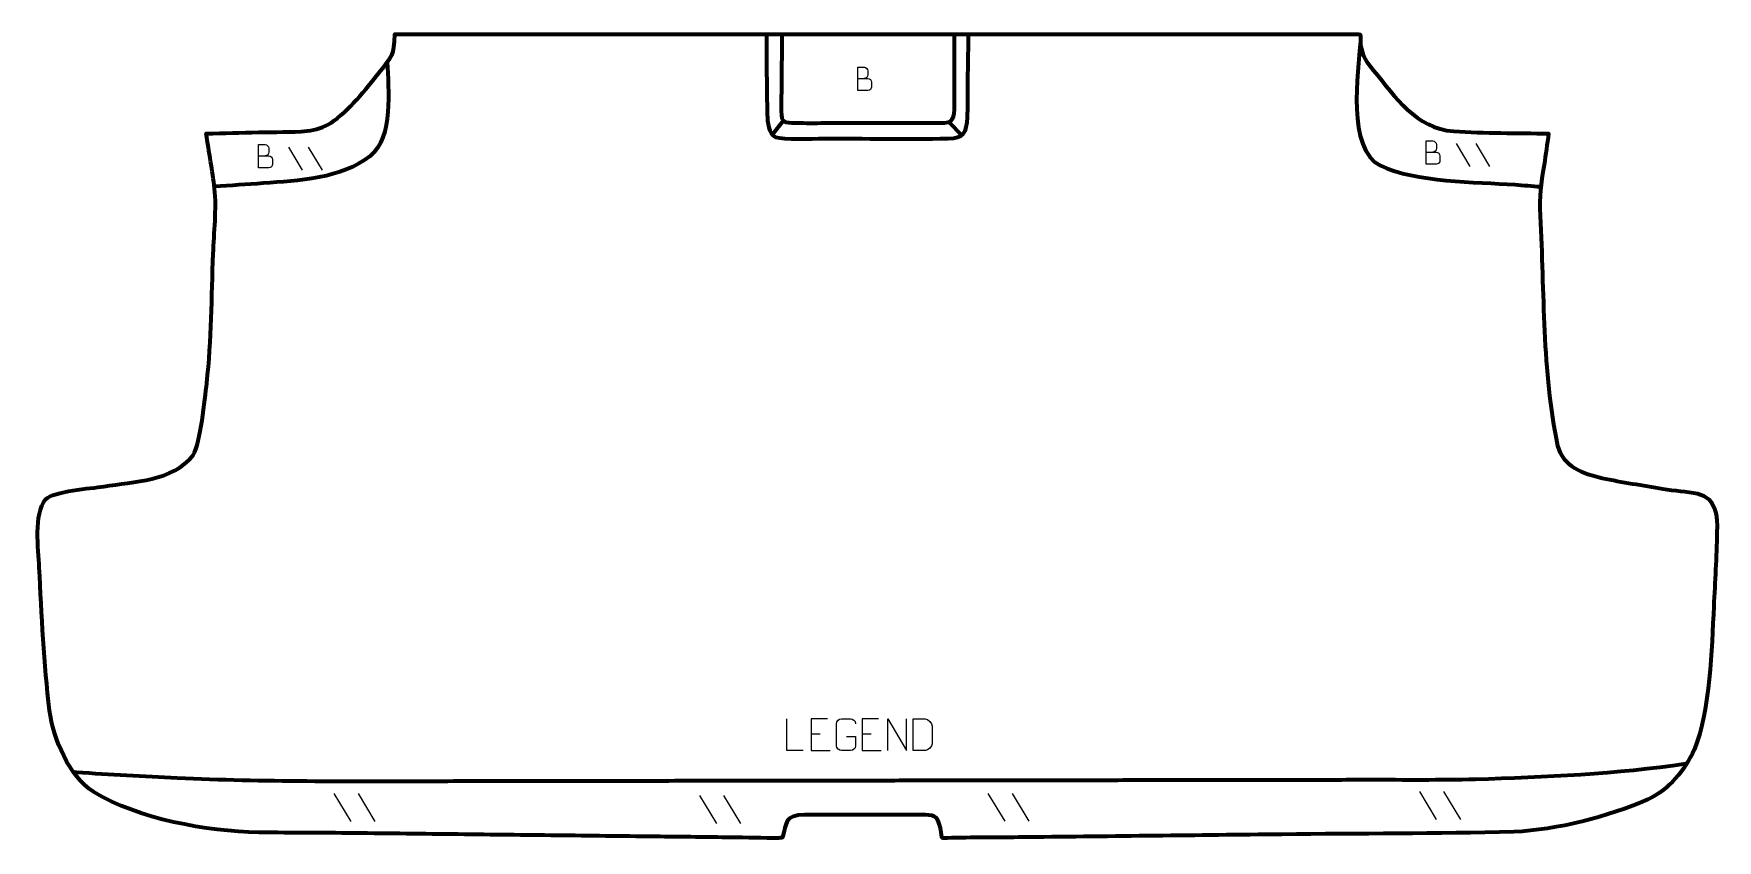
# Model space of a CAD drawing. Header units: millimetres. Extents: x 1087 to 2406, y 129 to 761.
import ezdxf

# ---------------------------------------------------------------- set-up
doc = ezdxf.new("R2010")
doc.units = ezdxf.units.MM
doc.header["$MEASUREMENT"] = 0
doc.layers.add('layer 2', color=7, linetype='Continuous')
doc.layers.add('layer 3', color=7, linetype='Continuous')

msp = doc.modelspace()

# ---------------------------------------------------------------- linework, layer by layer
at = {"layer": 'layer 2', "color": 142, "lineweight": 158}
for points, knots in [([(1661.2092, 761.008), (1661.4252, 740.0066), (1661.3157, 718.8488), (1661.879, 697.8708), (1661.879, 697.8708), (1662.0293, 692.2737), (1662.6319, 682.8072), (1668.657, 680.3341), (1668.657, 680.3341), (1674.5106, 678.2824), (1697.2139, 679.2082), (1705.6874, 679.2137), (1705.6874, 679.2137), (1738.289, 679.2251), (1770.893, 678.9139), (1803.4938, 679.2311), (1803.4938, 679.2311), (1815.7449, 679.3503), (1818.0813, 683.984), (1818.7172, 695.8015), (1818.7172, 695.8015), (1819.1119, 703.1377), (1818.8251, 711.3884), (1818.9328, 718.8827), (1818.9328, 718.8827), (1819.1298, 732.6054), (1819.3325, 746.328), (1819.5303, 760.0506), (1819.5303, 760.0506), (1819.5303, 760.0506), (1819.5441, 761.008), (1819.5441, 761.008)], [0, 0, 0, 0, 0.111111111, 0.111111111, 0.111111111, 0.111111111, 0.222222222, 0.222222222, 0.222222222, 0.222222222, 0.333333333, 0.333333333, 0.333333333, 0.333333333, 0.444444444, 0.444444444, 0.444444444, 0.444444444, 0.555555556, 0.555555556, 0.555555556, 0.555555556, 0.666666667, 0.666666667, 0.666666667, 0.666666667, 0.777777778, 0.777777778, 0.777777778, 0.777777778, 1, 1, 1, 1]), ([(1673.375, 761.008), (1673.2305, 740.9367), (1672.8653, 720.8006), (1672.8748, 700.7385), (1672.8748, 700.7385), (1672.8794, 691.1155), (1675.4741, 691.8057), (1684.2329, 691.5462), (1684.2329, 691.5462), (1691.7938, 691.3222), (1699.3482, 691.4293), (1706.9104, 691.4423), (1706.9104, 691.4423), (1714.0621, 691.4491), (1721.2146, 691.5248), (1728.3645, 691.5291), (1728.3645, 691.5291), (1751.2148, 691.5119), (1774.1488, 691.3491), (1796.9879, 691.4654), (1796.9879, 691.4654), (1808.4058, 691.5236), (1808.2591, 694.9391), (1808.5153, 705.7017), (1808.5153, 705.7017), (1808.6309, 710.56), (1808.4907, 715.4451), (1808.4331, 720.3055), (1808.4331, 720.3055), (1808.4306, 733.242), (1808.4363, 746.1785), (1808.4365, 759.115), (1808.4365, 759.115), (1808.4365, 759.115), (1808.4365, 760.0616), (1808.4365, 760.0616), (1808.4365, 760.0616), (1808.4365, 760.0616), (1808.4365, 761.008), (1808.4365, 761.008)], [0, 0, 0, 0, 0.090909091, 0.090909091, 0.090909091, 0.090909091, 0.181818182, 0.181818182, 0.181818182, 0.181818182, 0.272727273, 0.272727273, 0.272727273, 0.272727273, 0.363636364, 0.363636364, 0.363636364, 0.363636364, 0.454545455, 0.454545455, 0.454545455, 0.454545455, 0.545454545, 0.545454545, 0.545454545, 0.545454545, 0.636363636, 0.636363636, 0.636363636, 0.636363636, 0.727272727, 0.727272727, 0.727272727, 0.727272727, 0.818181818, 0.818181818, 0.818181818, 0.818181818, 1, 1, 1, 1]), ([(2126.4956, 755.1279), (2124.6244, 731.2112), (2115.6568, 670.5885), (2142.1219, 657.9964), (2142.1219, 657.9964), (2169.8399, 644.8082), (2216.4683, 645.406), (2247.439, 643.1407), (2247.439, 643.1407), (2254.0992, 642.6255), (2260.7593, 642.1106), (2267.42, 641.604)], [0, 0, 0, 0, 0.25, 0.25, 0.25, 0.25, 0.5, 0.5, 0.5, 0.5, 1, 1, 1, 1]), ([(1364.2754, 739.0512), (1364.9311, 717.8611), (1369.3606, 680.2584), (1350.8162, 665.4867), (1350.8162, 665.4867), (1328.6586, 647.8368), (1294.2196, 646.2376), (1267.0472, 644.1586), (1267.0472, 644.1586), (1254.3494, 643.1743), (1241.6259, 642.5225), (1228.9218, 641.604)], [0, 0, 0, 0, 0.25, 0.25, 0.25, 0.25, 0.5, 0.5, 0.5, 0.5, 1, 1, 1, 1]), ([(2381.2573, 189.3342), (2327.5089, 181.3879), (2270.8245, 178.6927), (2216.4887, 177.2024), (2216.4887, 177.2024), (2188.9279, 176.4464), (2160.8028, 176.7956), (2133.1913, 176.7543), (2133.1913, 176.7543), (2131.9213, 176.7524), (2130.6513, 176.7505), (2129.3813, 176.7486), (2129.3813, 176.7486), (2110.6489, 176.7206), (2091.9163, 176.6927), (2073.1839, 176.6647), (2073.1839, 176.6647), (2067.1514, 176.6557), (2061.1188, 176.6466), (2055.0864, 176.6376), (2055.0864, 176.6376), (2049.3713, 176.6291), (2043.6564, 176.6205), (2037.9413, 176.612), (2037.9413, 176.612), (2012.5413, 176.574), (1987.1414, 176.536), (1961.7413, 176.4981), (1961.7413, 176.4981), (1942.6913, 176.4696), (1923.6413, 176.4412), (1904.5913, 176.4127), (1904.5913, 176.4127), (1898.2413, 176.4032), (1891.8912, 176.3937), (1885.5413, 176.3842), (1885.5413, 176.3842), (1879.1913, 176.3747), (1872.8413, 176.3652), (1866.4913, 176.3557), (1866.4913, 176.3557), (1860.4588, 176.3467), (1854.4263, 176.3377), (1848.3938, 176.3287), (1848.3938, 176.3287), (1842.3613, 176.3197), (1836.3288, 176.3106), (1830.2963, 176.3016), (1830.2963, 176.3016), (1824.5813, 176.2931), (1818.8663, 176.2845), (1813.1513, 176.276), (1813.1513, 176.276), (1800.7688, 176.2575), (1788.3863, 176.239), (1776.0037, 176.2204), (1776.0037, 176.2204), (1756.9537, 176.1921), (1737.9038, 176.1636), (1718.8538, 176.1351), (1718.8538, 176.1351), (1712.5038, 176.1256), (1706.1538, 176.1161), (1699.8037, 176.1066), (1699.8037, 176.1066), (1693.7712, 176.0976), (1687.7388, 176.0886), (1681.7062, 176.0796), (1681.7062, 176.0796), (1675.6737, 176.0705), (1669.6412, 176.0615), (1663.6088, 176.0525), (1663.6088, 176.0525), (1650.9087, 176.0335), (1638.2087, 176.0145), (1625.5087, 175.9955), (1625.5087, 175.9955), (1619.4762, 175.9865), (1613.4437, 175.9775), (1607.4112, 175.9685), (1607.4112, 175.9685), (1595.3462, 175.9505), (1583.2812, 175.9325), (1571.2162, 175.9145), (1571.2162, 175.9145), (1558.5162, 175.8955), (1545.8162, 175.8765), (1533.1162, 175.8575), (1533.1162, 175.8575), (1514.3837, 175.8295), (1495.6512, 175.8015), (1476.9186, 175.7735), (1476.9186, 175.7735), (1470.5686, 175.764), (1464.2186, 175.7545), (1457.8687, 175.745), (1457.8687, 175.745), (1451.5187, 175.7355), (1445.1687, 175.726), (1438.8187, 175.7165), (1438.8187, 175.7165), (1426.7536, 175.6986), (1414.6887, 175.6805), (1402.6237, 175.6625), (1402.6237, 175.6625), (1334.7673, 175.561), (1267.5885, 175.0131), (1199.7498, 178.2327), (1199.7498, 178.2327), (1173.4559, 179.4805), (1147.1928, 180.7431), (1120.9379, 182.6889), (1120.9379, 182.6889), (1120.9379, 182.6889), (1119.2052, 182.818), (1119.2052, 182.818)], [0, 0, 0, 0, 0.033333333, 0.033333333, 0.033333333, 0.033333333, 0.066666667, 0.066666667, 0.066666667, 0.066666667, 0.1, 0.1, 0.1, 0.1, 0.133333333, 0.133333333, 0.133333333, 0.133333333, 0.166666667, 0.166666667, 0.166666667, 0.166666667, 0.2, 0.2, 0.2, 0.2, 0.233333333, 0.233333333, 0.233333333, 0.233333333, 0.266666667, 0.266666667, 0.266666667, 0.266666667, 0.3, 0.3, 0.3, 0.3, 0.333333333, 0.333333333, 0.333333333, 0.333333333, 0.366666667, 0.366666667, 0.366666667, 0.366666667, 0.4, 0.4, 0.4, 0.4, 0.433333333, 0.433333333, 0.433333333, 0.433333333, 0.466666667, 0.466666667, 0.466666667, 0.466666667, 0.5, 0.5, 0.5, 0.5, 0.533333333, 0.533333333, 0.533333333, 0.533333333, 0.566666667, 0.566666667, 0.566666667, 0.566666667, 0.6, 0.6, 0.6, 0.6, 0.633333333, 0.633333333, 0.633333333, 0.633333333, 0.666666667, 0.666666667, 0.666666667, 0.666666667, 0.7, 0.7, 0.7, 0.7, 0.733333333, 0.733333333, 0.733333333, 0.733333333, 0.766666667, 0.766666667, 0.766666667, 0.766666667, 0.8, 0.8, 0.8, 0.8, 0.833333333, 0.833333333, 0.833333333, 0.833333333, 0.866666667, 0.866666667, 0.866666667, 0.866666667, 0.9, 0.9, 0.9, 0.9, 0.933333333, 0.933333333, 0.933333333, 0.933333333, 1, 1, 1, 1])]:
    msp.add_open_spline(points, degree=3, knots=knots, dxfattribs=at)
at = {"layer": 'layer 2', "color": 142, "lineweight": 9}
for points, knots in [([(1732.6882, 726.272), (1735.3536, 726.2723), (1738.0193, 726.2723), (1740.6853, 726.272), (1740.6853, 726.272), (1742.1324, 726.2594), (1743.5416, 724.9876), (1743.5416, 723.4861), (1743.5416, 723.4861), (1743.5413, 722.6594), (1743.5413, 720.4256), (1743.5416, 719.5986), (1743.5416, 719.5986), (1743.5545, 718.2376), (1742.4248, 716.7623), (1740.7242, 716.7747), (1740.7242, 716.7747), (1738.0579, 716.775), (1735.3919, 716.775), (1732.7261, 716.7747), (1732.7261, 716.7747), (1732.7261, 722.8682), (1732.7261, 728.9615), (1732.7261, 735.0544), (1732.7261, 735.0544), (1734.465, 735.0544), (1736.2042, 735.0544), (1737.9434, 735.0544), (1737.9434, 735.0544), (1739.1747, 735.0673), (1740.7107, 733.6678), (1740.7236, 732.2302), (1740.7236, 732.2302), (1740.7233, 730.7167), (1740.7233, 730.6098), (1740.7236, 729.096), (1740.7236, 729.096), (1740.7363, 727.5824), (1739.3778, 726.2594), (1737.9054, 726.272)], [0, 0, 0, 0, 0.090909091, 0.090909091, 0.090909091, 0.090909091, 0.181818182, 0.181818182, 0.181818182, 0.181818182, 0.272727273, 0.272727273, 0.272727273, 0.272727273, 0.363636364, 0.363636364, 0.363636364, 0.363636364, 0.454545455, 0.454545455, 0.454545455, 0.454545455, 0.545454545, 0.545454545, 0.545454545, 0.545454545, 0.636363636, 0.636363636, 0.636363636, 0.636363636, 0.727272727, 0.727272727, 0.727272727, 0.727272727, 0.818181818, 0.818181818, 0.818181818, 0.818181818, 1, 1, 1, 1]), ([(1263.4365, 665.693), (1266.1019, 665.6933), (1268.7676, 665.6933), (1271.4336, 665.693), (1271.4336, 665.693), (1272.8807, 665.6804), (1274.2899, 664.4085), (1274.2899, 662.9071), (1274.2899, 662.9071), (1274.2896, 662.0804), (1274.2896, 659.8466), (1274.2899, 659.0196), (1274.2899, 659.0196), (1274.3028, 657.6586), (1273.1731, 656.1833), (1271.4725, 656.1957), (1271.4725, 656.1957), (1268.8062, 656.196), (1266.1402, 656.196), (1263.4744, 656.1957), (1263.4744, 656.1957), (1263.4744, 662.2892), (1263.4744, 668.3824), (1263.4744, 674.4754), (1263.4744, 674.4754), (1265.2133, 674.4754), (1266.9525, 674.4754), (1268.6917, 674.4754), (1268.6917, 674.4754), (1269.923, 674.4883), (1271.459, 673.0888), (1271.4719, 671.6512), (1271.4719, 671.6512), (1271.4716, 670.1377), (1271.4716, 670.0307), (1271.4719, 668.5169), (1271.4719, 668.5169), (1271.4846, 667.0034), (1270.1261, 665.6804), (1268.6537, 665.693)], [0, 0, 0, 0, 0.090909091, 0.090909091, 0.090909091, 0.090909091, 0.181818182, 0.181818182, 0.181818182, 0.181818182, 0.272727273, 0.272727273, 0.272727273, 0.272727273, 0.363636364, 0.363636364, 0.363636364, 0.363636364, 0.454545455, 0.454545455, 0.454545455, 0.454545455, 0.545454545, 0.545454545, 0.545454545, 0.545454545, 0.636363636, 0.636363636, 0.636363636, 0.636363636, 0.727272727, 0.727272727, 0.727272727, 0.727272727, 0.818181818, 0.818181818, 0.818181818, 0.818181818, 1, 1, 1, 1]), ([(2177.914, 668.5642), (2180.5794, 668.5645), (2183.2452, 668.5645), (2185.9112, 668.5642), (2185.9112, 668.5642), (2187.3583, 668.5515), (2188.7674, 667.2797), (2188.7674, 665.7783), (2188.7674, 665.7783), (2188.7671, 664.9516), (2188.7671, 662.7177), (2188.7674, 661.8908), (2188.7674, 661.8908), (2188.7803, 660.5297), (2187.6506, 659.0545), (2185.95, 659.0669), (2185.95, 659.0669), (2183.2837, 659.0671), (2180.6177, 659.0671), (2177.952, 659.0669), (2177.952, 659.0669), (2177.952, 665.1604), (2177.952, 671.2536), (2177.952, 677.3466), (2177.952, 677.3466), (2179.6909, 677.3466), (2181.43, 677.3466), (2183.1692, 677.3466), (2183.1692, 677.3466), (2184.4005, 677.3595), (2185.9365, 675.9599), (2185.9494, 674.5224), (2185.9494, 674.5224), (2185.9492, 673.0088), (2185.9492, 672.9019), (2185.9494, 671.3881), (2185.9494, 671.3881), (2185.9621, 669.8746), (2184.6036, 668.5515), (2183.1312, 668.5642)], [0, 0, 0, 0, 0.090909091, 0.090909091, 0.090909091, 0.090909091, 0.181818182, 0.181818182, 0.181818182, 0.181818182, 0.272727273, 0.272727273, 0.272727273, 0.272727273, 0.363636364, 0.363636364, 0.363636364, 0.363636364, 0.454545455, 0.454545455, 0.454545455, 0.454545455, 0.545454545, 0.545454545, 0.545454545, 0.545454545, 0.636363636, 0.636363636, 0.636363636, 0.636363636, 0.727272727, 0.727272727, 0.727272727, 0.727272727, 0.818181818, 0.818181818, 0.818181818, 0.818181818, 1, 1, 1, 1]), ([(1690.0771, 199.7243), (1690.0771, 199.7243), (1677.128, 199.7243), (1677.128, 199.7243), (1677.128, 199.7243), (1677.128, 199.7243), (1677.128, 224.6779), (1677.128, 224.6779)], [0, 0, 0, 0, 0.333333333, 0.333333333, 0.333333333, 0.333333333, 1, 1, 1, 1]), ([(1709.0435, 224.6779), (1709.0435, 224.6779), (1696.1696, 224.6779), (1696.1696, 224.6779), (1696.1696, 224.6779), (1696.1696, 224.6779), (1696.1696, 199.7243), (1696.1696, 199.7243), (1696.1696, 199.7243), (1696.1696, 199.7243), (1711.0354, 199.7243), (1711.0354, 199.7243)], [0, 0, 0, 0, 0.25, 0.25, 0.25, 0.25, 0.5, 0.5, 0.5, 0.5, 1, 1, 1, 1]), ([(1723.8574, 210.7101), (1723.8574, 210.7101), (1731.0255, 210.7101), (1731.0255, 210.7101), (1731.0255, 210.7101), (1731.0255, 210.7101), (1731.0255, 203.542), (1731.0255, 203.542), (1731.0255, 203.542), (1730.8858, 201.2186), (1729.2086, 199.739), (1727.0608, 199.7282), (1727.0608, 199.7282), (1724.729, 199.7286), (1722.397, 199.7286), (1720.0655, 199.7282), (1720.0655, 199.7282), (1718.1406, 199.6228), (1716.1684, 201.5073), (1716.1796, 203.5246), (1716.1796, 203.5246), (1716.18, 209.2947), (1716.18, 215.0644), (1716.1796, 220.8337), (1716.1796, 220.8337), (1716.1838, 222.9718), (1717.9306, 224.691), (1720.0829, 224.6776), (1720.0829, 224.6776), (1722.4086, 224.6776), (1724.7347, 224.6776), (1727.0608, 224.6776), (1727.0608, 224.6776), (1729.0075, 224.713), (1730.9989, 223.2215), (1731.0255, 220.7838)], [0, 0, 0, 0, 0.1, 0.1, 0.1, 0.1, 0.2, 0.2, 0.2, 0.2, 0.3, 0.3, 0.3, 0.3, 0.4, 0.4, 0.4, 0.4, 0.5, 0.5, 0.5, 0.5, 0.6, 0.6, 0.6, 0.6, 0.7, 0.7, 0.7, 0.7, 0.8, 0.8, 0.8, 0.8, 1, 1, 1, 1]), ([(1749.0435, 224.6779), (1749.0435, 224.6779), (1736.1696, 224.6779), (1736.1696, 224.6779), (1736.1696, 224.6779), (1736.1696, 224.6779), (1736.1696, 199.7243), (1736.1696, 199.7243), (1736.1696, 199.7243), (1736.1696, 199.7243), (1751.0354, 199.7243), (1751.0354, 199.7243)], [0, 0, 0, 0, 0.25, 0.25, 0.25, 0.25, 0.5, 0.5, 0.5, 0.5, 1, 1, 1, 1]), ([(1756.2751, 199.7244), (1756.2751, 199.7244), (1756.2751, 224.6779), (1756.2751, 224.6779), (1756.2751, 224.6779), (1756.2751, 224.6779), (1770.9299, 199.7244), (1770.9299, 199.7244), (1770.9299, 199.7244), (1770.9299, 199.7244), (1770.9299, 224.6779), (1770.9299, 224.6779)], [0, 0, 0, 0, 0.25, 0.25, 0.25, 0.25, 0.5, 0.5, 0.5, 0.5, 1, 1, 1, 1]), ([(1776.2102, 199.7525), (1778.542, 199.7529), (1783.4922, 199.7289), (1785.8237, 199.7286), (1785.8237, 199.7286), (1787.7487, 199.6232), (1791.0673, 203.1648), (1791.0561, 205.1821), (1791.0561, 205.1821), (1791.0557, 210.9522), (1791.0557, 213.1219), (1791.0561, 218.8912), (1791.0561, 218.8912), (1791.0518, 221.0293), (1787.6773, 224.6894), (1785.5249, 224.6759), (1785.5249, 224.6759), (1783.1992, 224.6759), (1778.4749, 224.6759), (1776.1488, 224.6759), (1776.1488, 224.6759), (1776.1492, 218.929), (1776.2105, 205.4998), (1776.2102, 199.7525)], [0, 0, 0, 0, 0.142857143, 0.142857143, 0.142857143, 0.142857143, 0.285714286, 0.285714286, 0.285714286, 0.285714286, 0.428571429, 0.428571429, 0.428571429, 0.428571429, 0.571428571, 0.571428571, 0.571428571, 0.571428571, 0.714285714, 0.714285714, 0.714285714, 0.714285714, 1, 1, 1, 1])]:
    msp.add_open_spline(points, degree=3, knots=knots, dxfattribs=at)
at = {"layer": 'layer 2', "color": 142, "lineweight": 158}
for points in [[(1674.4329, 693.0348), (1674.4329, 693.0348), (1665.7049, 682.1035), (1665.7049, 682.1035)], [(1804.4811, 692.052), (1804.4811, 692.052), (1814.5191, 681.6623), (1814.5191, 681.6623)]]:
    msp.add_open_spline(points, degree=3, dxfattribs=at)
at = {"layer": 'layer 2', "color": 142, "lineweight": 9}
for points in [[(2201.4486, 675.2633), (2201.4486, 675.2633), (2212.2118, 657.3794), (2212.2118, 657.3794)], [(2201.4486, 675.2633), (2201.4486, 675.2633), (2212.2118, 657.3794), (2212.2118, 657.3794)], [(2216.8826, 675.2633), (2216.8826, 675.2633), (2227.6457, 657.3794), (2227.6457, 657.3794)], [(2216.8826, 675.2633), (2216.8826, 675.2633), (2227.6457, 657.3794), (2227.6457, 657.3794)], [(1286.9711, 672.3921), (1286.9711, 672.3921), (1297.7342, 654.5082), (1297.7342, 654.5082)], [(1286.9711, 672.3921), (1286.9711, 672.3921), (1297.7342, 654.5082), (1297.7342, 654.5082)], [(1302.405, 672.3921), (1302.405, 672.3921), (1313.1682, 654.5082), (1313.1682, 654.5082)], [(1302.405, 672.3921), (1302.405, 672.3921), (1313.1682, 654.5082), (1313.1682, 654.5082)], [(1696.1696, 212.7982), (1696.1696, 212.7982), (1703.3377, 212.7982), (1703.3377, 212.7982)], [(1736.1696, 212.7982), (1736.1696, 212.7982), (1743.3377, 212.7982), (1743.3377, 212.7982)], [(1322.5066, 166.0478), (1322.5066, 166.0478), (1335.6614, 144.19), (1335.6614, 144.19)], [(1322.5066, 166.0478), (1322.5066, 166.0478), (1335.6614, 144.19), (1335.6614, 144.19)], [(1341.3701, 166.0478), (1341.3701, 166.0478), (1354.5249, 144.19), (1354.5249, 144.19)], [(1341.3701, 166.0478), (1341.3701, 166.0478), (1354.5249, 144.19), (1354.5249, 144.19)], [(1608.8802, 164.5118), (1608.8802, 164.5118), (1622.035, 142.654), (1622.035, 142.654)], [(1608.8802, 164.5118), (1608.8802, 164.5118), (1622.035, 142.654), (1622.035, 142.654)], [(1627.7437, 164.5118), (1627.7437, 164.5118), (1640.8985, 142.654), (1640.8985, 142.654)], [(1627.7437, 164.5118), (1627.7437, 164.5118), (1640.8985, 142.654), (1640.8985, 142.654)], [(1834.7433, 166.2745), (1834.7433, 166.2745), (1847.898, 144.4167), (1847.898, 144.4167)], [(1834.7433, 166.2745), (1834.7433, 166.2745), (1847.898, 144.4167), (1847.898, 144.4167)], [(1853.6067, 166.2746), (1853.6067, 166.2746), (1866.7615, 144.4168), (1866.7615, 144.4168)], [(1853.6067, 166.2746), (1853.6067, 166.2746), (1866.7615, 144.4168), (1866.7615, 144.4168)], [(2172.751, 167.6852), (2172.751, 167.6852), (2185.9058, 145.8274), (2185.9058, 145.8274)], [(2172.751, 167.6852), (2172.751, 167.6852), (2185.9058, 145.8274), (2185.9058, 145.8274)], [(2191.6144, 167.6852), (2191.6144, 167.6852), (2204.7692, 145.8274), (2204.7692, 145.8274)], [(2191.6144, 167.6852), (2191.6144, 167.6852), (2204.7692, 145.8274), (2204.7692, 145.8274)]]:
    msp.add_open_spline(points, degree=3, dxfattribs=at)
at = {"layer": 'layer 3', "color": 242, "lineweight": 158}
msp.add_open_spline([(1748.171, 761.008), (1622.1523, 761.009), (1496.1337, 761.2722), (1370.1152, 761.0041), (1370.1152, 761.0041), (1369.4531, 743.4533), (1368.8219, 744.7641), (1357.8568, 730.903), (1357.8568, 730.903), (1347.7997, 718.1899), (1333.8112, 700.3618), (1320.2641, 691.6725), (1320.2641, 691.6725), (1314.2345, 687.9882), (1308.4835, 686.0842), (1301.479, 685.2404), (1301.479, 685.2404), (1288.95, 684.0693), (1275.9821, 684.4719), (1263.3775, 684.1702), (1263.3775, 684.1702), (1249.7618, 683.8215), (1236.1461, 683.475), (1222.5305, 683.1275), (1222.5305, 683.1275), (1224.4807, 668.7733), (1227.33, 654.2756), (1229.0545, 639.9893), (1229.0545, 639.9893), (1230.7279, 624.2567), (1228.5386, 605.2034), (1227.909, 589.0922), (1227.909, 589.0922), (1226.6394, 554.9595), (1226.7756, 521.702), (1222.8864, 487.6517), (1222.8864, 487.6517), (1221.4052, 474.6684), (1218.2179, 441.3519), (1212.197, 431.1599), (1212.197, 431.1599), (1195.931, 410.521), (1166.1072, 410.688), (1142.1783, 406.6139), (1142.1783, 406.6139), (1131.7692, 405.0558), (1103.4228, 403.3738), (1096.5172, 396.4), (1096.5172, 396.4), (1087.322, 384.9357), (1090.9658, 357.6539), (1091.6764, 343.2524), (1091.6764, 343.2524), (1093.4885, 306.1344), (1095.491, 267.9727), (1099.7744, 231.0827), (1099.7744, 231.0827), (1102.8331, 209.0491), (1114.7757, 179.747), (1134.2397, 167.4219), (1134.2397, 167.4219), (1169.5646, 145.9683), (1222.6138, 136.4768), (1263.6175, 135.7195), (1263.6175, 135.7195), (1290.2888, 135.227), (1317.1179, 135.3611), (1343.8312, 135.0535), (1343.8312, 135.0535), (1370.7971, 134.7431), (1397.7631, 134.4332), (1424.729, 134.1231), (1424.729, 134.1231), (1424.729, 134.1231), (1425.6807, 134.1122), (1425.6807, 134.1122), (1425.6807, 134.1122), (1451.0604, 133.8203), (1476.44, 133.5283), (1501.8197, 133.2364), (1501.8197, 133.2364), (1527.1993, 132.9445), (1552.5788, 132.6526), (1577.9585, 132.3608), (1577.9585, 132.3608), (1596.3588, 132.1491), (1614.7589, 131.9375), (1633.1592, 131.7259), (1633.1592, 131.7259), (1645.6485, 131.5786), (1658.6185, 131.1166), (1671.0492, 131.2844), (1671.0492, 131.2844), (1672.0954, 131.2985), (1672.8276, 131.3496), (1673.8587, 131.5652), (1673.8587, 131.5652), (1677.1049, 143.3402), (1675.4054, 149.3359), (1691.0813, 149.3491), (1691.0813, 149.3491), (1722.6259, 149.3644), (1754.2121, 149.453), (1785.7531, 149.3117), (1785.7531, 149.3117), (1793.9086, 149.2751), (1795.8418, 147.1226), (1797.5061, 138.9072), (1797.5061, 138.9072), (1799.4201, 129.4583), (1796.4318, 131.1858), (1806.1724, 131.3534), (1806.1724, 131.3534), (1826.1702, 131.6972), (1846.1746, 131.6764), (1866.1745, 131.8791), (1866.1745, 131.8791), (1932.4569, 132.5646), (1998.7372, 133.4349), (2065.0191, 134.1588), (2065.0191, 134.1588), (2125.5051, 134.8057), (2186.2768, 134.6266), (2246.7174, 136.1278), (2246.7174, 136.1278), (2280.5199, 137.6063), (2320.5885, 147.8583), (2351.5797, 161.3887), (2351.5797, 161.3887), (2369.1738, 170.0609), (2379.6594, 183.3933), (2388.122, 200.7636), (2388.122, 200.7636), (2400.441, 232.0502), (2401.5087, 278.8345), (2403.2088, 312.77), (2403.2088, 312.77), (2404.155, 331.9311), (2405.2868, 351.5473), (2405.7218, 370.6961), (2405.7218, 370.6961), (2406.0112, 383.4446), (2405.549, 397.618), (2390.6102, 401.046), (2390.6102, 401.046), (2381.9149, 402.9492), (2372.4248, 403.3123), (2363.3734, 404.9104), (2363.3734, 404.9104), (2347.8173, 407.6415), (2331.1606, 409.9362), (2315.8487, 413.2916), (2315.8487, 413.2916), (2300.8742, 416.5732), (2285.1306, 422.1702), (2280.8758, 438.6256), (2280.8758, 438.6256), (2268.5343, 497.4691), (2270.523, 558.8021), (2267.2195, 618.6804), (2267.2195, 618.6804), (2266.3025, 635.3035), (2267.7807, 642.5633), (2270.3483, 658.7241), (2270.3483, 658.7241), (2271.6374, 666.8383), (2272.729, 674.9819), (2273.8096, 683.1259), (2273.8096, 683.1259), (2249.2682, 683.6957), (2223.8184, 683.1718), (2199.4232, 684.9875), (2199.4232, 684.9875), (2169.6551, 687.2032), (2154.0702, 711.7424), (2136.7518, 732.5322), (2136.7518, 732.5322), (2131.3975, 738.9598), (2127.8898, 744.0105), (2126.6142, 752.4813), (2126.6142, 752.4813), (2126.5023, 754.7963), (2126.5688, 758.6534), (2126.2094, 760.7691), (2126.2094, 760.7691), (2125.8128, 761.4067), (2121.2397, 760.9868), (2120.5689, 760.98), (2120.5689, 760.98), (2105.6367, 760.8283), (2090.6981, 761.0576), (2075.7649, 761.0785), (2075.7649, 761.0785), (1967.8367, 761.1906), (1859.9084, 761.0086), (1751.9802, 761.008), (1751.9802, 761.008), (1750.7104, 761.008), (1749.4407, 761.008), (1748.171, 761.008)], degree=3, knots=[0, 0, 0, 0, 0.019607843, 0.019607843, 0.019607843, 0.019607843, 0.039215686, 0.039215686, 0.039215686, 0.039215686, 0.058823529, 0.058823529, 0.058823529, 0.058823529, 0.078431373, 0.078431373, 0.078431373, 0.078431373, 0.098039216, 0.098039216, 0.098039216, 0.098039216, 0.117647059, 0.117647059, 0.117647059, 0.117647059, 0.137254902, 0.137254902, 0.137254902, 0.137254902, 0.156862745, 0.156862745, 0.156862745, 0.156862745, 0.176470588, 0.176470588, 0.176470588, 0.176470588, 0.196078431, 0.196078431, 0.196078431, 0.196078431, 0.215686275, 0.215686275, 0.215686275, 0.215686275, 0.235294118, 0.235294118, 0.235294118, 0.235294118, 0.254901961, 0.254901961, 0.254901961, 0.254901961, 0.274509804, 0.274509804, 0.274509804, 0.274509804, 0.294117647, 0.294117647, 0.294117647, 0.294117647, 0.31372549, 0.31372549, 0.31372549, 0.31372549, 0.333333333, 0.333333333, 0.333333333, 0.333333333, 0.352941176, 0.352941176, 0.352941176, 0.352941176, 0.37254902, 0.37254902, 0.37254902, 0.37254902, 0.392156863, 0.392156863, 0.392156863, 0.392156863, 0.411764706, 0.411764706, 0.411764706, 0.411764706, 0.431372549, 0.431372549, 0.431372549, 0.431372549, 0.450980392, 0.450980392, 0.450980392, 0.450980392, 0.470588235, 0.470588235, 0.470588235, 0.470588235, 0.490196078, 0.490196078, 0.490196078, 0.490196078, 0.509803922, 0.509803922, 0.509803922, 0.509803922, 0.529411765, 0.529411765, 0.529411765, 0.529411765, 0.549019608, 0.549019608, 0.549019608, 0.549019608, 0.568627451, 0.568627451, 0.568627451, 0.568627451, 0.588235294, 0.588235294, 0.588235294, 0.588235294, 0.607843137, 0.607843137, 0.607843137, 0.607843137, 0.62745098, 0.62745098, 0.62745098, 0.62745098, 0.647058824, 0.647058824, 0.647058824, 0.647058824, 0.666666667, 0.666666667, 0.666666667, 0.666666667, 0.68627451, 0.68627451, 0.68627451, 0.68627451, 0.705882353, 0.705882353, 0.705882353, 0.705882353, 0.725490196, 0.725490196, 0.725490196, 0.725490196, 0.745098039, 0.745098039, 0.745098039, 0.745098039, 0.764705882, 0.764705882, 0.764705882, 0.764705882, 0.784313725, 0.784313725, 0.784313725, 0.784313725, 0.803921569, 0.803921569, 0.803921569, 0.803921569, 0.823529412, 0.823529412, 0.823529412, 0.823529412, 0.843137255, 0.843137255, 0.843137255, 0.843137255, 0.862745098, 0.862745098, 0.862745098, 0.862745098, 0.882352941, 0.882352941, 0.882352941, 0.882352941, 0.901960784, 0.901960784, 0.901960784, 0.901960784, 0.921568627, 0.921568627, 0.921568627, 0.921568627, 0.941176471, 0.941176471, 0.941176471, 0.941176471, 0.960784314, 0.960784314, 0.960784314, 0.960784314, 1, 1, 1, 1], dxfattribs=at)

doc.saveas('drawing.dxf')
